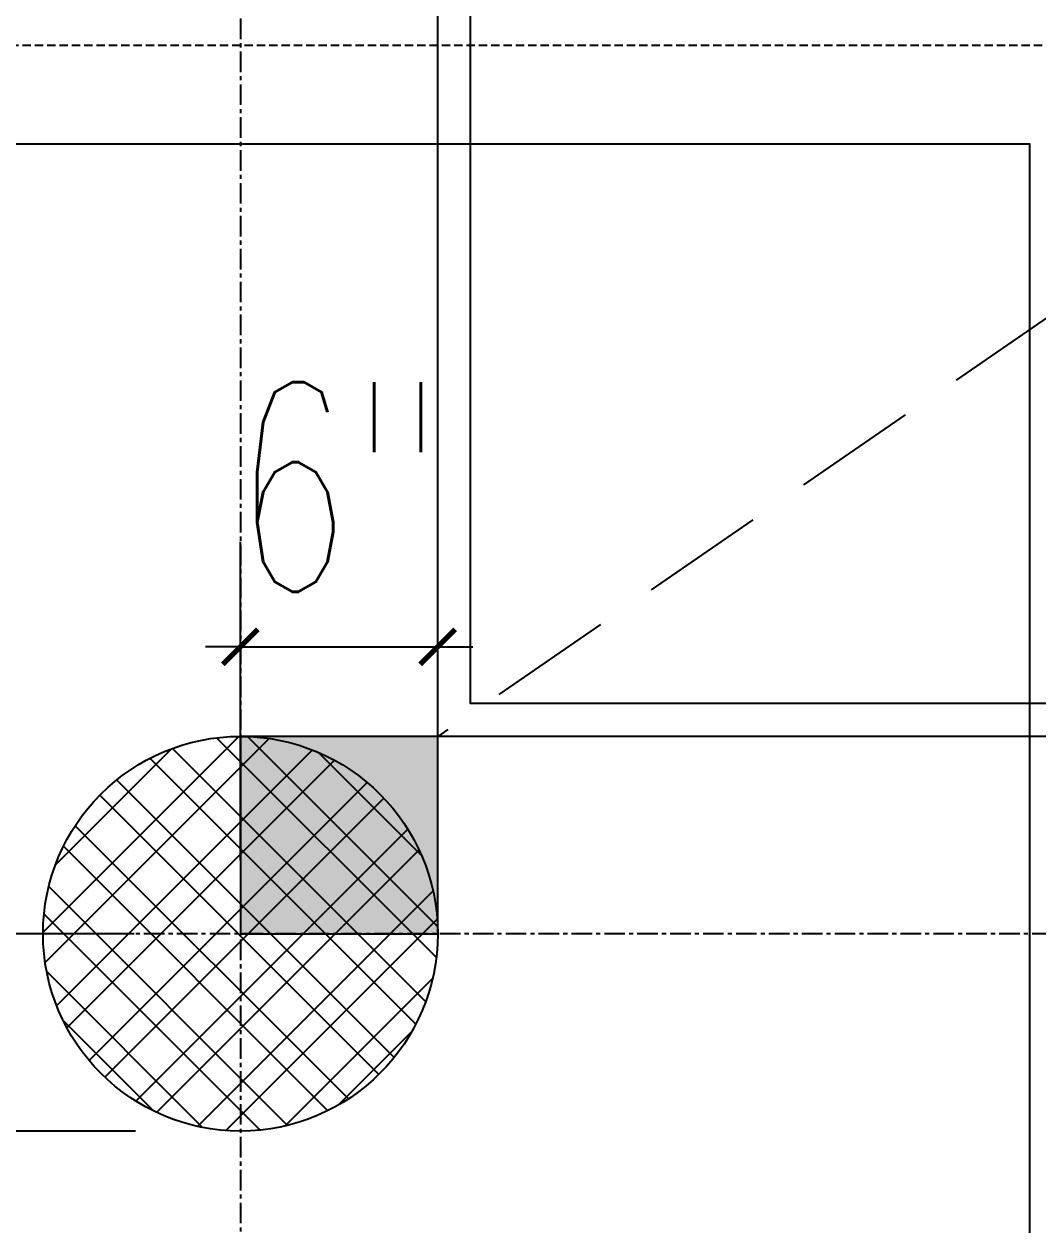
# Model space of a CAD drawing. Header units: inches. Extents: x 99023 to 109265, y 17199 to 18675.
# Drawn here: x 103427.77 to 103458.59, y 18057.58 to 18094.1 of the extents above; entities that cross this region are included whole.
import ezdxf

# ---------------------------------------------------------------- set-up
doc = ezdxf.new("R2010")
doc.units = ezdxf.units.IN
doc.linetypes.add('CENTER', pattern=[2, 1.25, -0.25, 0.25, -0.25])
doc.linetypes.add('HIDDEN', pattern=[0.375, 0.25, -0.125])
doc.layers.get('0').update_dxf_attribs({"color": 255})
for name, color, linetype in [('Column', 170, 'Continuous'), ('FOOT', 4, 'Continuous'), ('GRID-DIM', 5, 'Continuous'), ('HAT', 8, 'Continuous'), ('HATCH', 8, 'Continuous'), ('I-WALL-PATT', 7, 'Continuous'), ('PLAN', 1, 'Continuous')]:
    doc.layers.add(name, color=color, linetype=linetype)
doc.styles.add('style2', font='romans.shx', dxfattribs={"width": 0.65})
doc.dimstyles.new('115', dxfattribs={"dimscale": 4.25, "dimtxt": 3, "dimasz": 0.5, "dimexe": 0.75, "dimexo": 0.75, "dimgap": 0.25, "dimtad": 1, "dimdec": 8, "dimzin": 0, "dimdsep": 46, "dimlunit": 4, "dimtxsty": 'style2', "dimblk": 'DOT', "dimcen": 0.25, "dimdle": 0.75, "dimclrd": 5, "dimclre": 5, "dimclrt": 2, "dimadec": 0, "dimazin": 0, "dimtfac": 0.75, "dimtdec": 8, "dimtix": 1, "dimtmove": 2, "dimatfit": 0, "dimfxl": 1, "dimfrac": 1, "dimtolj": 1, "dimtzin": 0, "dimlwd": -1, "dimlwe": -1, "dimarcsym": 0})

# ---------------------------------------------------------------- blocks, each defined once
blk = doc.blocks.new('_ArchTick')
at = {"color": 0, "linetype": 'ByBlock', "const_width": 0.15}
blk.add_lwpolyline([(-0.5, -0.5), (0.5, 0.5)], dxfattribs=at)
blk = doc.blocks.new('*D80')
at = {"layer": 'Defpoints', "color": 0, "linetype": 'ByBlock', "lineweight": -2, "transparency": 16777216}
for p in [(103434.302, 18066.439), (103424.995, 18060.439), (103434.344, 18060.439)]:
    blk.add_point(p, dxfattribs=at)
at = {"layer": 'GRID-DIM', "color": 5, "linetype": 'ByBlock', "transparency": 16777216}
for p, q in [((103424.995, 18066.439), (103424.995, 18067.501)), ((103431.115, 18066.439), (103421.807, 18066.439)), ((103424.995, 18066.439), (103424.995, 18060.439)), ((103431.157, 18060.439), (103421.807, 18060.439)), ((103424.995, 18060.439), (103424.995, 18059.376))]:
    blk.add_line(p, q, dxfattribs=at)
at = {"layer": 'GRID-DIM', "color": 5, "linetype": 'ByBlock', "transparency": 16777216, "xscale": 1.0625, "yscale": 1.0625, "zscale": 1.0625}
for p, rotation in [((103424.995, 18066.439), 270), ((103424.995, 18060.439), 90)]:
    blk.add_blockref('_ArchTick', p, dxfattribs=dict(at, rotation=rotation))
at = {"layer": 'GRID-DIM', "color": 2, "linetype": 'ByBlock', "transparency": 16777216, "insert": (103420.137, 18063.439), "char_height": 6.375, "attachment_point": 5, "rotation": 90, "style": 'style2'}
blk.add_mtext('\\A1;6"', dxfattribs=at)
blk = doc.blocks.new('*D81')
at = {"layer": 'Defpoints', "color": 0, "linetype": 'ByBlock', "lineweight": -2, "transparency": 16777216}
for p in [(103440.344, 18075.162), (103434.344, 18065.482), (103440.344, 18065.482)]:
    blk.add_point(p, dxfattribs=at)
at = {"layer": 'GRID-DIM', "color": 5, "linetype": 'ByBlock', "transparency": 16777216}
for p, q in [((103434.344, 18068.67), (103434.344, 18078.349)), ((103440.344, 18068.67), (103440.344, 18078.349)), ((103434.344, 18075.162), (103433.282, 18075.162)), ((103434.344, 18075.162), (103440.344, 18075.162)), ((103440.344, 18075.162), (103441.407, 18075.162))]:
    blk.add_line(p, q, dxfattribs=at)
at = {"layer": 'GRID-DIM', "color": 5, "linetype": 'ByBlock', "transparency": 16777216, "xscale": 1.0625, "yscale": 1.0625, "zscale": 1.0625}
blk.add_blockref('_ArchTick', (103434.344, 18075.162), dxfattribs=at)
at = {"layer": 'GRID-DIM', "color": 5, "linetype": 'ByBlock', "transparency": 16777216, "xscale": 1.0625, "yscale": 1.0625, "zscale": 1.0625, "rotation": 180}
blk.add_blockref('_ArchTick', (103440.344, 18075.162), dxfattribs=at)
at = {"layer": 'GRID-DIM', "color": 2, "linetype": 'ByBlock', "transparency": 16777216, "insert": (103437.344, 18080.019), "char_height": 6.375, "attachment_point": 5, "style": 'style2'}
blk.add_mtext('\\A1;6"', dxfattribs=at)
blk = doc.blocks.new('FEWFEWFEWF')
at = {"layer": 'HAT', "linetype": 'ByBlock'}
h = blk.add_hatch(dxfattribs=at)
h.set_pattern_fill('ANSI37', color=256, scale=15)
h.set_pattern_definition([(45, (-245054.2629, -54534.0869), (-1.325825215, 1.325825215), []), (135, (-245054.2629, -54534.0869), (-1.325825215, -1.325825215), [])])
h.paths.add_polyline_path([(106331.70369, 17979.43877), (106346.70369, 17979.43877), (106346.70369, 17988.43877), (106331.70369, 17988.43877)])
edge = h.paths.add_edge_path()
edge.add_arc((106526.70369, 18066.43877), 6, 0, 360)
edge = h.paths.add_edge_path()
edge.add_arc((106370.70369, 18066.43877), 6, 0, 360)
edge = h.paths.add_edge_path()
edge.add_arc((106526.70369, 18175.93877), 6, 0, 360)
edge = h.paths.add_edge_path()
edge.add_arc((106370.70369, 18175.93877), 6, 0, 360)
edge = h.paths.add_edge_path()
edge.add_arc((106898.70369, 17926.60544), 6, 0, 360)
edge = h.paths.add_edge_path()
edge.add_arc((106898.70369, 17769.43877), 6, 0, 360)
edge = h.paths.add_edge_path()
edge.add_arc((106673.91863, 17769.43877), 6, 0, 360)
edge = h.paths.add_edge_path()
edge.add_arc((106816.20369, 17851.93877), 6, 0, 360)
edge = h.paths.add_edge_path()
edge.add_arc((106693.24221, 17851.93877), 6, 0, 360)
edge = h.paths.add_edge_path()
edge.add_arc((106594.20369, 17851.93877), 6, 0, 360)
h.paths.add_polyline_path([(106820.70369, 17979.43877), (106802.70369, 17979.43877), (106802.70369, 17988.43877), (106820.70369, 17988.43877)])
h.paths.add_polyline_path([(106679.74221, 17979.43877), (106697.74221, 17979.43877), (106697.74221, 17988.43877), (106679.74221, 17988.43877)])
h.paths.add_polyline_path([(106514.70369, 17979.43877), (106529.70369, 17979.43877), (106529.70369, 17988.43877), (106514.70369, 17988.43877)])
h.paths.add_polyline_path([(106331.70369, 17847.43877), (106346.70369, 17847.43877), (106346.70369, 17856.43877), (106331.70369, 17856.43877)])
h.paths.add_polyline_path([(106514.70369, 17862.43877), (106514.70369, 17847.43877), (106523.70369, 17847.43877), (106523.70369, 17862.43877)])
h.paths.add_polyline_path([(106811.70369, 18261.43877), (106811.70369, 18243.43877), (106820.70369, 18243.43877), (106820.70369, 18261.43877)])
h.paths.add_polyline_path([(106688.74221, 18261.43877), (106688.74221, 18243.43877), (106697.74221, 18243.43877), (106697.74221, 18261.43877)])
h.paths.add_polyline_path([(106514.70369, 18258.43877), (106514.70369, 18243.43877), (106523.70369, 18243.43877), (106523.70369, 18258.43877)])
h.paths.add_polyline_path([(106430.70369, 18258.43877), (106430.70369, 18243.43877), (106439.70369, 18243.43877), (106439.70369, 18258.43877)])
h.paths.add_polyline_path([(106247.70369, 18258.43877), (106247.70369, 18243.43877), (106256.70369, 18243.43877), (106256.70369, 18258.43877)])
h.paths.add_polyline_path([(106133.70369, 18171.43877), (106151.70369, 18171.43877), (106151.70369, 18180.43877), (106133.70369, 18180.43877)])
h.paths.add_polyline_path([(106142.70369, 18006.43877), (106142.70369, 17991.43877), (106151.70369, 17991.43877), (106151.70369, 18006.43877)])
h.paths.add_polyline_path([(106142.70369, 17862.43877), (106142.70369, 17847.43877), (106151.70369, 17847.43877), (106151.70369, 17862.43877)])
h.paths.add_polyline_path([(105956.70369, 17862.43877), (105956.70369, 17847.43877), (105965.70369, 17847.43877), (105965.70369, 17862.43877)])
h.paths.add_polyline_path([(105956.70369, 18006.43877), (105956.70369, 17991.43877), (105965.70369, 17991.43877), (105965.70369, 18006.43877)])
h.paths.add_polyline_path([(105956.70369, 18189.43877), (105956.70369, 18171.43877), (105965.70369, 18171.43877), (105965.70369, 18189.43877)])
h.paths.add_polyline_path([(105956.70369, 18414.43877), (105956.70369, 18399.43877), (105965.70369, 18399.43877), (105965.70369, 18414.43877)])
h.paths.add_polyline_path([(106247.70369, 18405.43877), (106262.70369, 18405.43877), (106262.70369, 18414.43877), (106247.70369, 18414.43877)])
h.paths.add_polyline_path([(106136.70369, 18405.43877), (106151.70369, 18405.43877), (106151.70369, 18414.43877), (106136.70369, 18414.43877)])
h.paths.add_polyline_path([(106424.70369, 18405.43877), (106439.70369, 18405.43877), (106439.70369, 18414.43877), (106424.70369, 18414.43877)])
h.paths.add_polyline_path([(106514.70369, 18405.43877), (106529.70369, 18405.43877), (106529.70369, 18414.43877), (106514.70369, 18414.43877)])
h.paths.add_polyline_path([(106805.70369, 18405.43877), (106820.70369, 18405.43877), (106820.70369, 18414.43877), (106805.70369, 18414.43877)])
h.paths.add_polyline_path([(106682.74221, 18405.43877), (106697.74221, 18405.43877), (106697.74221, 18414.43877), (106682.74221, 18414.43877)])
at = {"layer": 'I-WALL-PATT', "true_color": 0x552a2a, "transparency": 33554687}
h = blk.add_hatch(color=19, dxfattribs=at)
h.dxf.hatch_style = 1
h.paths.add_polyline_path([(106376.70369, 18066.43877), (106376.70369, 18072.43877), (106370.70369, 18072.43877), (106370.70369, 18066.43877)])
at = {"layer": 'I-WALL-PATT', "color": 5, "linetype": 'HIDDEN', "ltscale": 15}
blk.add_line((106520.70369, 18171.43877), (106376.70369, 18072.43877), dxfattribs=at)
at = {"layer": 'I-WALL-PATT', "color": 18, "true_color": 0x000000}
for points in [[(106376.70369, 18171.43877), (106520.70369, 18171.43877), (106520.70369, 18072.43877), (106376.70369, 18072.43877)], [(106377.70369, 18170.43877), (106519.70369, 18170.43877), (106519.70369, 18073.43877), (106377.70369, 18073.43877)]]:
    blk.add_lwpolyline(points, close=True, dxfattribs=at)
at = {"layer": 'I-WALL-PATT', "color": 19, "true_color": 0x552a2a, "transparency": 33554687}
blk.add_lwpolyline([(106376.70369, 18072.43877), (106370.70369, 18072.43877), (106370.70369, 18066.43877), (106376.70369, 18066.43877)], close=True, dxfattribs=at)
blk = doc.blocks.new('RTHTRHTRJ')
at = {"layer": 'HAT', "linetype": 'ByBlock'}
h = blk.add_hatch(dxfattribs=at)
h.set_pattern_fill('ANSI37', color=256, scale=15)
h.set_pattern_definition([(45, (-247990.6225, -54534.0869), (-1.325825215, 1.325825215), []), (135, (-247990.6225, -54534.0869), (-1.325825215, -1.325825215), [])])
h.paths.add_polyline_path([(103395.344, 17979.439), (103410.344, 17979.439), (103410.344, 17988.439), (103395.344, 17988.439)])
edge = h.paths.add_edge_path()
edge.add_arc((103590.344, 18066.439), 6, 0, 360)
edge = h.paths.add_edge_path()
edge.add_arc((103434.344, 18066.439), 6, 0, 360)
edge = h.paths.add_edge_path()
edge.add_arc((103590.344, 18175.939), 6, 0, 360)
edge = h.paths.add_edge_path()
edge.add_arc((103434.344, 18175.939), 6, 0, 360)
edge = h.paths.add_edge_path()
edge.add_arc((103962.344, 17926.605), 6, 0, 360)
edge = h.paths.add_edge_path()
edge.add_arc((103962.344, 17769.439), 6, 0, 360)
edge = h.paths.add_edge_path()
edge.add_arc((103737.559, 17769.439), 6, 0, 360)
edge = h.paths.add_edge_path()
edge.add_arc((103879.844, 17851.939), 6, 0, 360)
edge = h.paths.add_edge_path()
edge.add_arc((103756.883, 17851.939), 6, 0, 360)
edge = h.paths.add_edge_path()
edge.add_arc((103657.844, 17851.939), 6, 0, 360)
h.paths.add_polyline_path([(103884.344, 17979.439), (103866.344, 17979.439), (103866.344, 17988.439), (103884.344, 17988.439)])
h.paths.add_polyline_path([(103743.383, 17979.439), (103761.383, 17979.439), (103761.383, 17988.439), (103743.383, 17988.439)])
h.paths.add_polyline_path([(103578.344, 17979.439), (103593.344, 17979.439), (103593.344, 17988.439), (103578.344, 17988.439)])
h.paths.add_polyline_path([(103395.344, 17847.439), (103410.344, 17847.439), (103410.344, 17856.439), (103395.344, 17856.439)])
h.paths.add_polyline_path([(103578.344, 17862.439), (103578.344, 17847.439), (103587.344, 17847.439), (103587.344, 17862.439)])
h.paths.add_polyline_path([(103875.344, 18261.439), (103875.344, 18243.439), (103884.344, 18243.439), (103884.344, 18261.439)])
h.paths.add_polyline_path([(103752.383, 18261.439), (103752.383, 18243.439), (103761.383, 18243.439), (103761.383, 18261.439)])
h.paths.add_polyline_path([(103578.344, 18258.439), (103578.344, 18243.439), (103587.344, 18243.439), (103587.344, 18258.439)])
h.paths.add_polyline_path([(103494.344, 18258.439), (103494.344, 18243.439), (103503.344, 18243.439), (103503.344, 18258.439)])
h.paths.add_polyline_path([(103311.344, 18258.439), (103311.344, 18243.439), (103320.344, 18243.439), (103320.344, 18258.439)])
h.paths.add_polyline_path([(103197.344, 18171.439), (103215.344, 18171.439), (103215.344, 18180.439), (103197.344, 18180.439)])
h.paths.add_polyline_path([(103206.344, 18006.439), (103206.344, 17991.439), (103215.344, 17991.439), (103215.344, 18006.439)])
h.paths.add_polyline_path([(103206.344, 17862.439), (103206.344, 17847.439), (103215.344, 17847.439), (103215.344, 17862.439)])
h.paths.add_polyline_path([(103020.344, 17862.439), (103020.344, 17847.439), (103029.344, 17847.439), (103029.344, 17862.439)])
h.paths.add_polyline_path([(103020.344, 18006.439), (103020.344, 17991.439), (103029.344, 17991.439), (103029.344, 18006.439)])
h.paths.add_polyline_path([(103020.344, 18189.439), (103020.344, 18171.439), (103029.344, 18171.439), (103029.344, 18189.439)])
h.paths.add_polyline_path([(103020.344, 18414.439), (103020.344, 18399.439), (103029.344, 18399.439), (103029.344, 18414.439)])
h.paths.add_polyline_path([(103311.344, 18405.439), (103326.344, 18405.439), (103326.344, 18414.439), (103311.344, 18414.439)])
h.paths.add_polyline_path([(103200.344, 18405.439), (103215.344, 18405.439), (103215.344, 18414.439), (103200.344, 18414.439)])
h.paths.add_polyline_path([(103488.344, 18405.439), (103503.344, 18405.439), (103503.344, 18414.439), (103488.344, 18414.439)])
h.paths.add_polyline_path([(103578.344, 18405.439), (103593.344, 18405.439), (103593.344, 18414.439), (103578.344, 18414.439)])
h.paths.add_polyline_path([(103869.344, 18405.439), (103884.344, 18405.439), (103884.344, 18414.439), (103869.344, 18414.439)])
h.paths.add_polyline_path([(103746.383, 18405.439), (103761.383, 18405.439), (103761.383, 18414.439), (103746.383, 18414.439)])
at = {"layer": 'Column', "color": 3, "linetype": 'ByBlock', "ltscale": 12}
blk.add_circle((103434.344, 18066.439), 6, dxfattribs=at)
at = {"layer": 'FOOT', "ltscale": 2}
blk.add_lwpolyline([(103410.344, 18042.439), (103458.344, 18042.439), (103458.344, 18090.439), (103410.344, 18090.439)], close=True, dxfattribs=at)
at = {"layer": 'HATCH', "linetype": 'HIDDEN'}
blk.add_lwpolyline([(103407.344, 18039.439), (103461.344, 18039.439), (103461.344, 18093.439), (103407.344, 18093.439)], close=True, dxfattribs=at)
at = {"layer": 'PLAN', "color": 8, "linetype": 'CENTER', "ltscale": 0.5}
for p, q in [((103434.344, 18474.261), (103434.344, 17734.899)), ((104003.036, 18066.439), (102936.899, 18066.439))]:
    blk.add_line(p, q, dxfattribs=at)
at = {"layer": 'GRID-DIM', "linetype": 'ByBlock'}
dim = blk.add_linear_dim(base=(103440.344, 18075.162), p1=(103434.344, 18065.482), p2=(103440.344, 18065.482), dimstyle='115', override={"dimtxt": 1.5, "dimasz": 0.25, "dimdec": 1, "dimblk1": 'ArchTick', "dimblk2": 'ArchTick', "dimsah": 1}, dxfattribs=at)
dim.commit()
dim.dimension.update_dxf_attribs({"geometry": '*D81', "text_midpoint": (103437.344, 18080.019)})
dim = blk.add_linear_dim(base=(103424.995, 18060.439), p1=(103434.302, 18066.439), p2=(103434.344, 18060.439), angle=270, dimstyle='115', override={"dimtxt": 1.5, "dimasz": 0.25, "dimdec": 1, "dimblk1": 'ArchTick', "dimblk2": 'ArchTick', "dimsah": 1}, dxfattribs=at)
dim.commit()
dim.dimension.update_dxf_attribs({"geometry": '*D80', "text_midpoint": (103420.137, 18063.439)})

msp = doc.modelspace()

# ---------------------------------------------------------------- block references
at = {"color": 18, "lineweight": -2, "true_color": 0x000000}
for name, p in [('FEWFEWFEWF', (-2936.3595857, 0)), ('RTHTRHTRJ', (0, 0))]:
    msp.add_blockref(name, p, dxfattribs=at)

doc.saveas('drawing.dxf')
